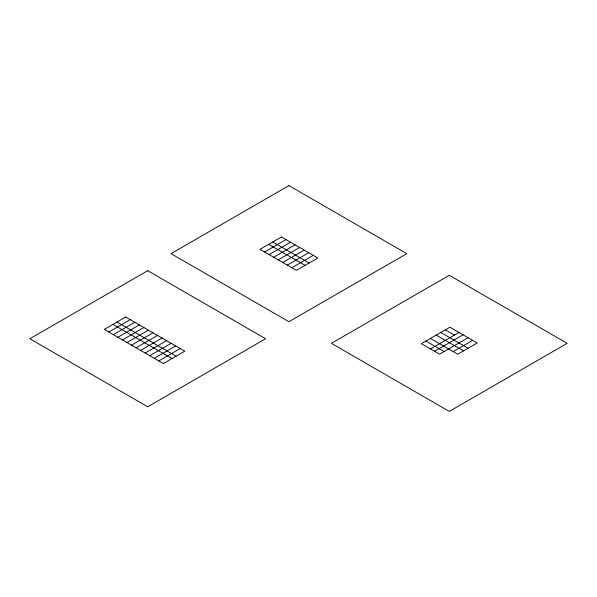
<?xml version="1.0" encoding="UTF-8"?>
<svg xmlns="http://www.w3.org/2000/svg" width="597" height="597" viewBox="0 0 597 597"><rect width="100%" height="100%" fill="white"/><g stroke="black" fill="none" stroke-linecap="round" stroke-linejoin="round"><path stroke-width="0.9" d="M108.788 332.036L130.221 319.656M113.333 334.663L134.773 322.283M264.553 251.971L285.993 239.591M117.885 337.29L139.325 324.91M269.098 254.598L290.538 242.218M122.43 339.917L143.87 327.537M273.65 257.225L295.09 244.845M126.982 342.544L148.422 330.163M278.202 259.852L299.634 247.471M131.534 345.17L152.966 332.79M282.747 262.479L304.186 250.098M136.079 347.797L157.518 335.417M287.299 265.105L308.739 252.725M140.631 350.417L162.071 338.044M291.851 267.732L313.283 255.352M145.183 353.043L166.615 340.671M149.728 355.67L171.167 343.297M154.28 358.297L175.719 345.924M158.832 360.924L180.264 348.551M430.459 348.954L458.996 332.477M434.526 351.297L463.063 334.82M468.093 337.73L439.556 354.208L421.363 343.7L449.899 327.223L477.197 342.984L457.757 354.208L430.459 338.447M453.205 351.581L472.645 340.357M445.347 329.85L454.444 335.104M440.802 332.477L468.093 348.238M436.25 335.104L463.548 350.864M272.754 241.979L309.149 262.993M268.687 244.33L305.082 265.344M425.907 341.074L444.108 351.581M116.99 322.044L176.13 356.193M112.923 324.395L172.063 358.536M288.918 185.607L171.048 253.658L288.918 321.716L406.788 253.658L288.918 185.607M147.72 270.687L29.85 338.745L147.72 406.796L265.598 338.745L147.72 270.687M125.676 317.029L104.236 329.41L163.377 363.551L184.816 351.178L125.676 317.029M281.441 236.964L260.001 249.345L296.396 270.359L317.835 257.979L281.441 236.964M449.28 275.284L331.402 343.342L449.28 411.393L567.15 343.342L449.28 275.284"/></g></svg>
